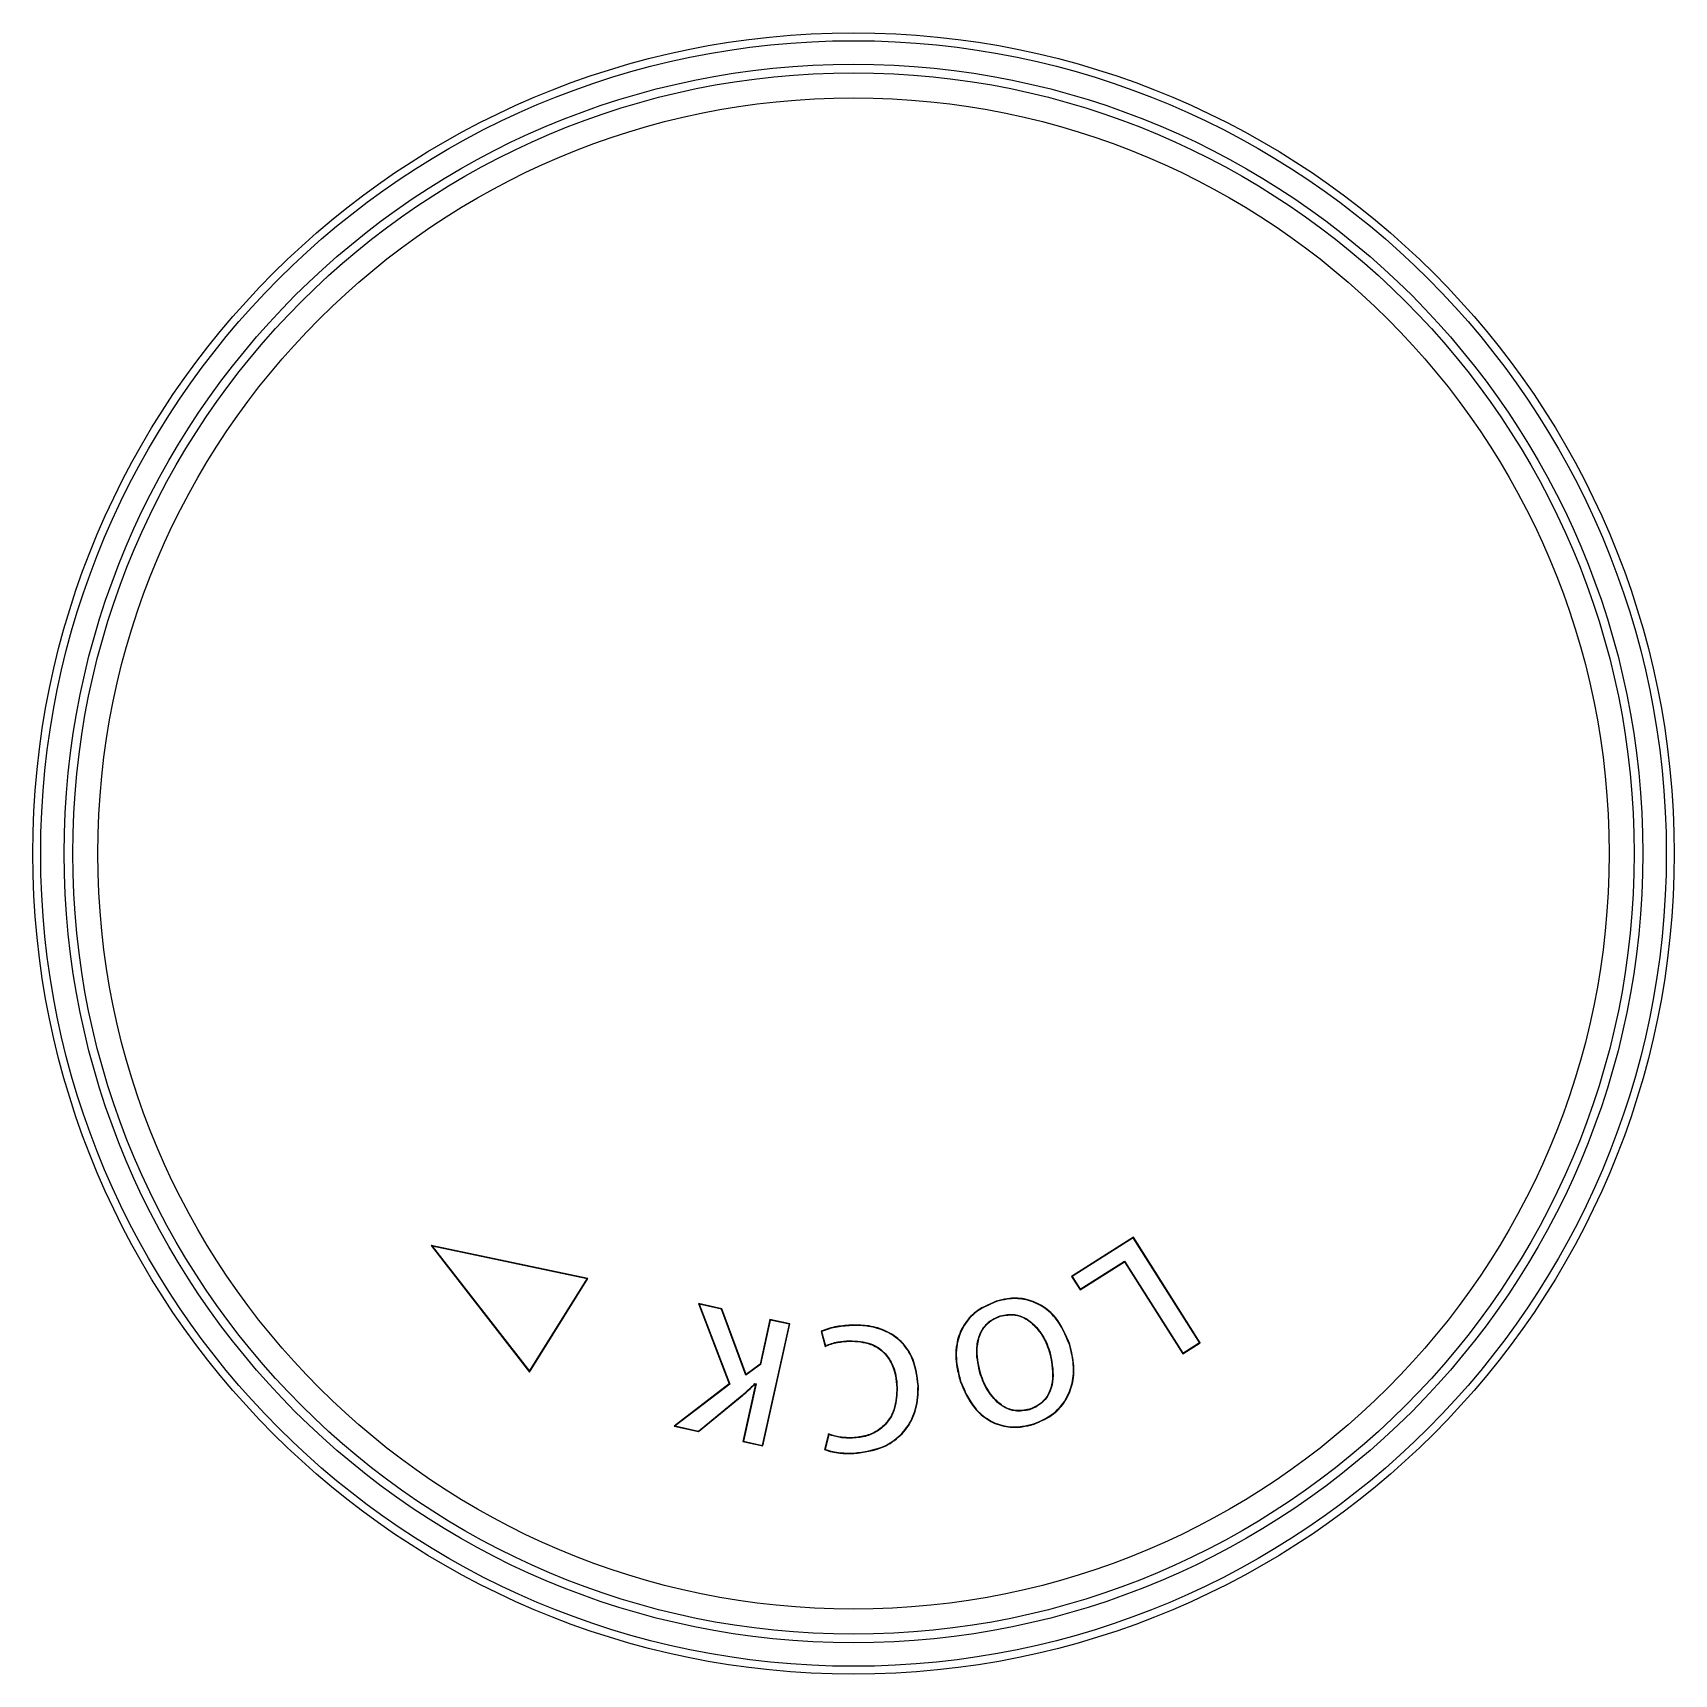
# Model space of a CAD drawing. Header units: millimetres. Extents: x -1 to 4006, y -1 to 3162.
# Drawn here: x 3551.95 to 3584.7, y 521.18 to 553.93 of the extents above; entities that cross this region are included whole.
import ezdxf

# ---------------------------------------------------------------- set-up
doc = ezdxf.new("R2010")
doc.units = ezdxf.units.MM

msp = doc.modelspace()

# ---------------------------------------------------------------- linework, layer by layer
at = {"color": 7, "linetype": 'Continuous', "lineweight": 25, "ltscale": 10}
for p, q in [((3573.91299, 529.89818), (3572.67782, 529.11743)), ((3573.91027, 529.88614), (3572.68986, 529.11472)), ((3573.91027, 529.88614), (3573.91299, 529.89818)), ((3575.23233, 527.79483), (3573.91027, 529.88614)), ((3575.24437, 527.79212), (3573.91299, 529.89818)), ((3563.02838, 529.07365), (3559.90132, 529.73055)), ((3559.90132, 529.73055), (3561.86256, 527.20794)), ((3559.92282, 529.71712), (3559.90132, 529.73055)), ((3563.01435, 529.06768), (3559.92282, 529.71712)), ((3559.92282, 529.71712), (3561.86178, 527.22316)), ((3572.84838, 528.84763), (3573.73493, 529.40803)), ((3572.85109, 528.85968), (3573.73765, 529.42007)), ((3573.73765, 529.42007), (3573.73493, 529.40803)), ((3573.73493, 529.40803), (3574.89576, 527.57176)), ((3573.73765, 529.42007), (3574.89848, 527.5838)), ((3561.86178, 527.22316), (3563.01435, 529.06768)), ((3561.86256, 527.20794), (3563.02838, 529.07365)), ((3563.01435, 529.06768), (3563.02838, 529.07365)), ((3572.67782, 529.11743), (3572.84838, 528.84763)), ((3572.68986, 529.11472), (3572.67782, 529.11743)), ((3572.68986, 529.11472), (3572.85109, 528.85968)), ((3565.24809, 528.5602), (3565.23413, 528.57224)), ((3565.70273, 528.46834), (3565.23413, 528.57224)), ((3565.23413, 528.57224), (3565.84807, 526.97162)), ((3572.85109, 528.85968), (3572.84838, 528.84763)), ((3565.69618, 528.46085), (3565.24809, 528.5602)), ((3565.24809, 528.5602), (3565.85855, 526.96866)), ((3565.69618, 528.46085), (3565.70273, 528.46834)), ((3566.18001, 527.14338), (3565.69618, 528.46085)), ((3566.1842, 527.1573), (3565.70273, 528.46834)), ((3566.66075, 528.25592), (3566.46272, 527.36242)), ((3566.66738, 528.24551), (3566.47053, 527.35734)), ((3566.66738, 528.24551), (3566.66075, 528.25592)), ((3567.05992, 528.16742), (3566.66075, 528.25592)), ((3567.04951, 528.16079), (3566.66738, 528.24551)), ((3571.25465, 528.33084), (3571.25728, 528.3225)), ((3566.51418, 525.74534), (3567.04951, 528.16079)), ((3566.52082, 525.73493), (3567.05992, 528.16742)), ((3567.04951, 528.16079), (3567.05992, 528.16742)), ((3567.68097, 528.02126), (3567.76203, 527.72051)), ((3567.69131, 528.01644), (3567.76777, 527.73275)), ((3568.31752, 528.13791), (3568.31728, 528.14664)), ((3568.24959, 527.83344), (3568.24988, 527.82471)), ((3572.24269, 527.6205), (3572.23437, 527.61785)), ((3572.63658, 527.75568), (3572.64491, 527.75831)), ((3574.89576, 527.57176), (3575.24437, 527.79212)), ((3574.89848, 527.5838), (3575.23233, 527.79483)), ((3575.23233, 527.79483), (3575.24437, 527.79212)), ((3566.47053, 527.35734), (3566.18001, 527.14338)), ((3566.46272, 527.36242), (3566.1842, 527.1573)), ((3566.47053, 527.35734), (3566.46272, 527.36242)), ((3574.89848, 527.5838), (3574.89576, 527.57176)), ((3561.86178, 527.22316), (3561.86256, 527.20794)), ((3565.84807, 526.97162), (3564.74709, 526.12821)), ((3565.85855, 526.96866), (3564.76727, 526.13267)), ((3565.85855, 526.96866), (3565.84807, 526.97162)), ((3566.37463, 526.96496), (3566.12164, 525.82344)), ((3566.38499, 526.97135), (3566.13205, 525.83007)), ((3566.18001, 527.14338), (3566.1842, 527.1573)), ((3566.36177, 526.97719), (3566.36429, 526.96756)), ((3566.36177, 526.97719), (3566.38499, 526.97135)), ((3566.36429, 526.96756), (3566.37463, 526.96496)), ((3566.38499, 526.97135), (3566.37463, 526.96496)), ((3570.85821, 527.16416), (3570.86653, 527.16677)), ((3565.23426, 526.02913), (3566.10777, 526.74598)), ((3565.23651, 526.01969), (3566.11341, 526.73932)), ((3566.10777, 526.74598), (3566.11341, 526.73932)), ((3569.19988, 526.90161), (3569.19115, 526.90135)), ((3571.83938, 526.464), (3571.83927, 526.46356)), ((3571.84645, 526.45628), (3571.83927, 526.46356)), ((3571.84675, 526.4575), (3571.84645, 526.45628)), ((3564.76727, 526.13267), (3564.74709, 526.12821)), ((3564.74709, 526.12821), (3565.23651, 526.01969)), ((3564.76727, 526.13267), (3565.23426, 526.02913)), ((3565.23426, 526.02913), (3565.23651, 526.01969)), ((3567.82755, 525.97281), (3567.74866, 525.66051)), ((3567.83363, 525.96122), (3567.75896, 525.66563)), ((3571.92229, 526.16685), (3571.9193, 526.16431)), ((3571.91951, 526.1647), (3571.9193, 526.16431)), ((3571.92229, 526.16685), (3571.91951, 526.1647)), ((3571.92229, 526.16685), (3571.92007, 526.17388)), ((3566.13205, 525.83007), (3566.12164, 525.82344)), ((3566.12164, 525.82344), (3566.52082, 525.73493)), ((3566.13205, 525.83007), (3566.51418, 525.74534)), ((3566.51418, 525.74534), (3566.52082, 525.73493)), ((3568.30676, 525.88867), (3568.30644, 525.89739))]:
    msp.add_line(p, q, dxfattribs=at)
at = {"color": 7, "linetype": 'Continuous', "lineweight": 25, "ltscale": 10, "flags": 128}
for points in [[(3571.17972, 528.61346), (3571.17895, 528.61596), (3571.17818, 528.61847), (3571.17715, 528.6218)], [(3567.69131, 528.01644), (3567.68614, 528.01885), (3567.68097, 528.02126)], [(3567.76777, 527.73275), (3567.7649, 527.72664), (3567.76203, 527.72051)], [(3569.61511, 526.935), (3569.61773, 526.93508), (3569.62035, 526.93517), (3569.62384, 526.93529)], [(3570.46573, 527.02564), (3570.46324, 527.02485), (3570.46074, 527.02406), (3570.45741, 527.02301)], [(3571.84675, 526.4575), (3571.84307, 526.46075), (3571.83938, 526.464)], [(3567.83363, 525.96122), (3567.83059, 525.967), (3567.82755, 525.97281)], [(3567.75896, 525.66563), (3567.75381, 525.66306), (3567.74866, 525.66051)], [(3568.33112, 525.59079), (3568.33127, 525.58642), (3568.33142, 525.58206)]]:
    msp.add_lwpolyline(points, dxfattribs=at)
at = {"color": 7, "linetype": 'Continuous', "lineweight": 25, "ltscale": 100}
for radius in [16.3746, 16.21685, 15.75, 15.57804, 15.07806]:
    msp.add_circle((3568.32757, 537.55413), radius, dxfattribs=at)
at = {"color": 7, "linetype": 'Continuous', "lineweight": 25, "ltscale": 10}
for points, knots in [([(3571.17715, 528.6218), (3571.02035, 528.55465), (3570.7513, 528.43942), (3570.48784, 528.1114), (3570.35554, 527.73516), (3570.36947, 527.35741), (3570.43272, 527.11691), (3570.45741, 527.02301)], [0, 0, 0, 0, 0.25540932, 0.43822922, 0.62141999, 0.85219391, 1, 1, 1, 1]), ([(3571.17972, 528.61346), (3571.02425, 528.54693), (3570.75743, 528.43274), (3570.49592, 528.1076), (3570.36441, 527.73432), (3570.37816, 527.35879), (3570.44107, 527.11945), (3570.46573, 527.02564)], [0, 0, 0, 0, 0.2549826, 0.43761625, 0.62062466, 0.85131225, 1, 1, 1, 1]), ([(3572.64491, 527.75831), (3572.56554, 527.94804), (3572.438, 528.25296), (3572.08921, 528.55323), (3571.74775, 528.68431), (3571.43093, 528.6869), (3571.24968, 528.64041), (3571.17715, 528.6218)], [0, 0, 0, 0, 0.31847096, 0.51181094, 0.70601479, 0.88235788, 1, 1, 1, 1]), ([(3572.63658, 527.75568), (3572.55711, 527.94547), (3572.42987, 528.24937), (3572.08204, 528.54713), (3571.74345, 528.67601), (3571.43016, 528.67779), (3571.2511, 528.63179), (3571.17972, 528.61346)], [0, 0, 0, 0, 0.32082305, 0.51369742, 0.70743625, 0.88337716, 1, 1, 1, 1]), ([(3570.85821, 527.16416), (3570.82146, 527.3187), (3570.76295, 527.56485), (3570.8121, 527.8886), (3570.91357, 528.10492), (3571.06838, 528.25197), (3571.19453, 528.30538), (3571.25465, 528.33084)], [0, 0, 0, 0, 0.34341356, 0.54696091, 0.7021541, 0.85803464, 1, 1, 1, 1]), ([(3570.86653, 527.16677), (3570.83005, 527.31999), (3570.77197, 527.5639), (3570.8202, 527.88451), (3570.91995, 528.09862), (3571.07281, 528.24433), (3571.19764, 528.29723), (3571.25728, 528.3225)], [0, 0, 0, 0, 0.3439164, 0.54750464, 0.70228653, 0.85777457, 1, 1, 1, 1]), ([(3571.25465, 528.33084), (3571.35303, 528.3484), (3571.51978, 528.37817), (3571.76692, 528.29313), (3571.99028, 528.10954), (3572.1534, 527.86932), (3572.22006, 527.68354), (3572.24269, 527.6205)], [0, 0, 0, 0, 0.21781963, 0.36919495, 0.56239078, 0.85149189, 1, 1, 1, 1]), ([(3571.25728, 528.3225), (3571.3558, 528.33995), (3571.52192, 528.36938), (3571.76746, 528.28266), (3571.98802, 528.09867), (3572.14752, 527.86075), (3572.21275, 527.67832), (3572.23437, 527.61785)], [0, 0, 0, 0, 0.22016185, 0.37118924, 0.56599943, 0.85613457, 1, 1, 1, 1]), ([(3568.31728, 528.14664), (3568.21036, 528.13909), (3568.04878, 528.12768), (3567.83532, 528.08234), (3567.73265, 528.04171), (3567.68097, 528.02126)], [0, 0, 0, 0, 0.4927124, 0.7446174, 1, 1, 1, 1]), ([(3568.31752, 528.13791), (3568.21231, 528.13054), (3568.05337, 528.11942), (3567.84341, 528.0753), (3567.74223, 528.03614), (3567.69131, 528.01644)], [0, 0, 0, 0, 0.49301914, 0.74486105, 1, 1, 1, 1]), ([(3569.62384, 526.93529), (3569.59803, 527.14032), (3569.55714, 527.46513), (3569.29235, 527.83183), (3568.99148, 528.03848), (3568.65296, 528.14031), (3568.42368, 528.14463), (3568.31728, 528.14664)], [0, 0, 0, 0, 0.30335349, 0.48055716, 0.65781102, 0.8412007, 1, 1, 1, 1]), ([(3569.61511, 526.935), (3569.58922, 527.14015), (3569.54832, 527.4641), (3569.28333, 527.82817), (3568.98407, 528.03218), (3568.64874, 528.13184), (3568.42206, 528.136), (3568.31752, 528.13791)], [0, 0, 0, 0, 0.30550201, 0.48240244, 0.65932808, 0.84288955, 1, 1, 1, 1]), ([(3567.76203, 527.72051), (3567.80168, 527.73678), (3567.88094, 527.76931), (3568.04413, 527.80882), (3568.16836, 527.81841), (3568.24988, 527.82471)], [0, 0, 0, 0, 0.25604091, 0.51183047, 1, 1, 1, 1]), ([(3567.76777, 527.73275), (3567.80762, 527.74857), (3567.88726, 527.7802), (3568.04843, 527.8182), (3568.17036, 527.82743), (3568.24959, 527.83344)], [0, 0, 0, 0, 0.25971702, 0.51902438, 1, 1, 1, 1]), ([(3568.24959, 527.83344), (3568.3951, 527.82565), (3568.62803, 527.81318), (3568.9063, 527.64696), (3569.08618, 527.42829), (3569.17863, 527.16602), (3569.19352, 526.98072), (3569.19988, 526.90161)], [0, 0, 0, 0, 0.28579491, 0.45748405, 0.6293946, 0.84177594, 1, 1, 1, 1]), ([(3568.24988, 527.82471), (3568.39387, 527.81707), (3568.62433, 527.80484), (3568.89985, 527.64079), (3569.07804, 527.42466), (3569.16995, 527.16451), (3569.18478, 526.9804), (3569.19115, 526.90135)], [0, 0, 0, 0, 0.2854223, 0.45679802, 0.6284008, 0.84045203, 1, 1, 1, 1]), ([(3572.23437, 527.61785), (3572.27288, 527.43695), (3572.3284, 527.17612), (3572.26145, 526.84788), (3572.15478, 526.66018), (3572.00707, 526.53446), (3571.89274, 526.48642), (3571.83938, 526.464)], [0, 0, 0, 0, 0.40302539, 0.58109666, 0.72682099, 0.87249367, 1, 1, 1, 1]), ([(3572.24269, 527.6205), (3572.28143, 527.43834), (3572.3374, 527.17522), (3572.26946, 526.84372), (3572.16089, 526.65368), (3572.01259, 526.52778), (3571.8988, 526.47956), (3571.84675, 526.4575)], [0, 0, 0, 0, 0.40325322, 0.58251868, 0.72939771, 0.87621574, 1, 1, 1, 1]), ([(3571.9193, 526.16431), (3572.0586, 526.22327), (3572.30798, 526.3288), (3572.57026, 526.62602), (3572.71007, 526.96216), (3572.74383, 527.35448), (3572.67963, 527.61655), (3572.64491, 527.75831)], [0, 0, 0, 0, 0.22854716, 0.40912025, 0.58950968, 0.77796416, 1, 1, 1, 1]), ([(3571.92007, 526.17388), (3571.92623, 526.17612), (3572.08496, 526.2337), (3572.34727, 526.36979), (3572.59732, 526.68935), (3572.71586, 527.03409), (3572.72639, 527.40161), (3572.66615, 527.63908), (3572.63658, 527.75568)], [0, 0, 0, 0, 0.01011673, 0.26071217, 0.44197936, 0.62296413, 0.81488451, 1, 1, 1, 1]), ([(3566.10777, 526.74598), (3566.12904, 526.7646), (3566.17158, 526.80184), (3566.23538, 526.8588), (3566.29859, 526.91746), (3566.34071, 526.95728), (3566.36177, 526.97719)], [0, 0, 0, 0, 0.24689728, 0.49379943, 0.74688485, 1, 1, 1, 1]), ([(3566.11341, 526.73932), (3566.13468, 526.75794), (3566.17723, 526.79518), (3566.26158, 526.87048), (3566.3232, 526.92873), (3566.36429, 526.96756)], [0, 0, 0, 0, 0.25003944, 0.50008378, 1, 1, 1, 1]), ([(3568.33112, 525.59079), (3568.53549, 525.61681), (3568.87416, 525.65992), (3569.27249, 525.93251), (3569.52172, 526.27296), (3569.60916, 526.63067), (3569.61357, 526.85592), (3569.61511, 526.935)], [0, 0, 0, 0, 0.29157665, 0.48317432, 0.67590137, 0.88621511, 1, 1, 1, 1]), ([(3568.33142, 525.58206), (3568.53572, 525.60796), (3568.87541, 525.65102), (3569.2762, 525.92384), (3569.52819, 526.26574), (3569.61767, 526.62668), (3569.62222, 526.85436), (3569.62384, 526.93529)], [0, 0, 0, 0, 0.2896165, 0.4815338, 0.67454726, 0.88432491, 1, 1, 1, 1]), ([(3570.45741, 527.02301), (3570.53731, 526.83328), (3570.66565, 526.52852), (3571.01473, 526.22803), (3571.3532, 526.09982), (3571.66671, 526.10113), (3571.84522, 526.14602), (3571.91951, 526.1647)], [0, 0, 0, 0, 0.32009446, 0.51413653, 0.70958378, 0.87914336, 1, 1, 1, 1]), ([(3570.46573, 527.02564), (3570.54576, 526.83586), (3570.67375, 526.53229), (3571.02152, 526.23439), (3571.35675, 526.10832), (3571.668, 526.11015), (3571.84563, 526.15506), (3571.92007, 526.17388)], [0, 0, 0, 0, 0.32191788, 0.51492122, 0.70933042, 0.8781955, 1, 1, 1, 1]), ([(3571.84645, 526.45628), (3571.7479, 526.43862), (3571.5823, 526.40893), (3571.35387, 526.48221), (3571.14126, 526.64549), (3570.96347, 526.87768), (3570.88799, 527.08309), (3570.85821, 527.16416)], [0, 0, 0, 0, 0.21858828, 0.36729257, 0.51563382, 0.80882907, 1, 1, 1, 1]), ([(3571.83927, 526.46356), (3571.74035, 526.44648), (3571.57515, 526.41795), (3571.33418, 526.50008), (3571.11544, 526.68551), (3570.95313, 526.92092), (3570.88733, 527.10772), (3570.86653, 527.16677)], [0, 0, 0, 0, 0.22196977, 0.37066317, 0.55499725, 0.85932645, 1, 1, 1, 1]), ([(3569.19115, 526.90135), (3569.18538, 526.76085), (3569.17589, 526.52964), (3569.03551, 526.23395), (3568.83758, 526.04639), (3568.5864, 525.92398), (3568.40242, 525.9065), (3568.30644, 525.89739)], [0, 0, 0, 0, 0.27678958, 0.4555162, 0.63502749, 0.80960746, 1, 1, 1, 1]), ([(3569.19988, 526.90161), (3569.19404, 526.76009), (3569.18443, 526.52685), (3569.04251, 526.22848), (3568.84239, 526.03889), (3568.58882, 525.91547), (3568.4033, 525.89784), (3568.30676, 525.88867)], [0, 0, 0, 0, 0.27631886, 0.45539543, 0.63524865, 0.81018348, 1, 1, 1, 1]), ([(3568.30644, 525.89739), (3568.26518, 525.89729), (3568.18264, 525.89707), (3568.02022, 525.91226), (3567.90412, 525.94875), (3567.82755, 525.97281)], [0, 0, 0, 0, 0.25389193, 0.50796771, 1, 1, 1, 1]), ([(3568.30676, 525.88867), (3568.2655, 525.88856), (3568.18296, 525.88834), (3568.02263, 525.90317), (3567.90833, 525.93828), (3567.83363, 525.96122)], [0, 0, 0, 0, 0.25719573, 0.51457298, 1, 1, 1, 1]), ([(3567.74866, 525.66051), (3567.7987, 525.64397), (3567.89851, 525.61098), (3568.09444, 525.58186), (3568.23913, 525.58198), (3568.33142, 525.58206)], [0, 0, 0, 0, 0.26688056, 0.53240433, 1, 1, 1, 1]), ([(3567.75896, 525.66563), (3567.80988, 525.64944), (3567.91146, 525.61714), (3568.10389, 525.59031), (3568.24406, 525.5906), (3568.33112, 525.59079)], [0, 0, 0, 0, 0.27585684, 0.55030311, 1, 1, 1, 1])]:
    msp.add_open_spline(points, degree=3, knots=knots, dxfattribs=at)

doc.saveas('drawing.dxf')
